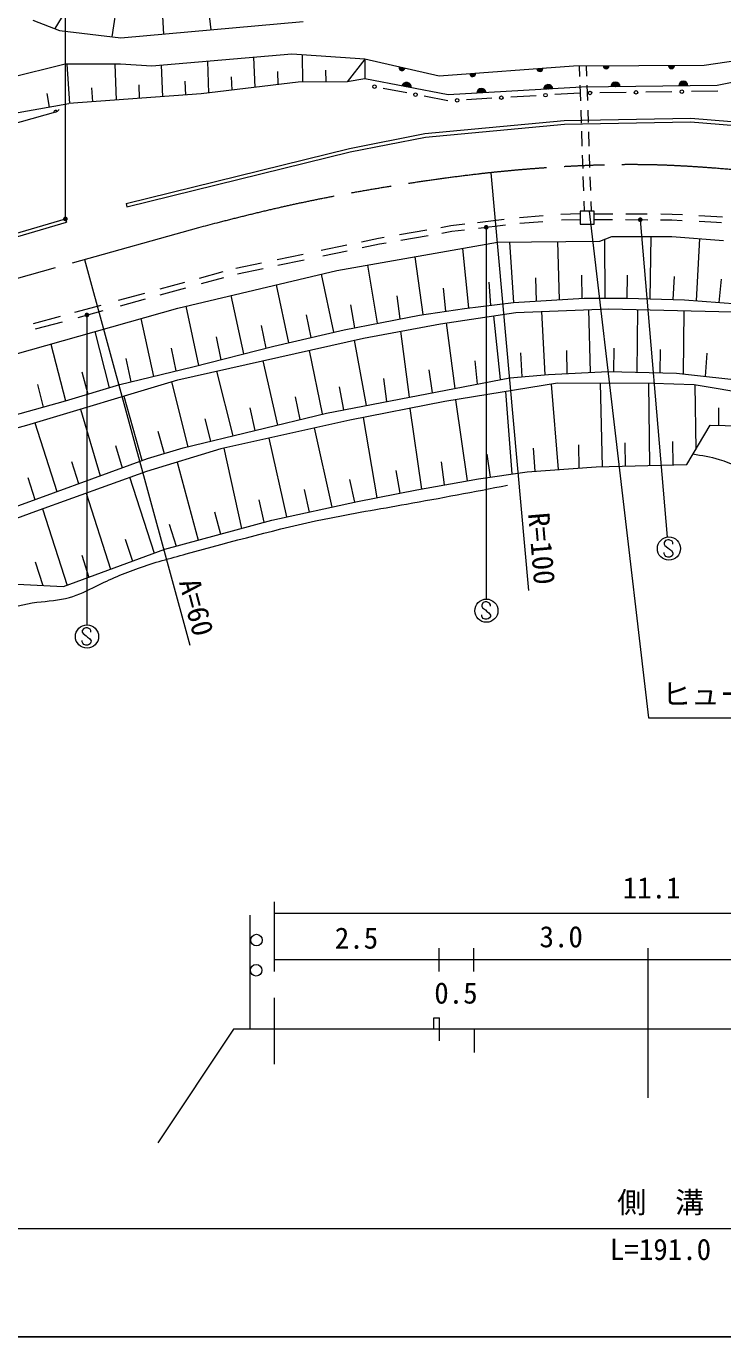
# Model space of a CAD drawing. Units: millimetres, scale not verified. Extents: x 40000 to 680000, y 20000 to 380000.
# Drawn here: x 207664 to 267755, y 205000 to 318088 of the extents above; entities that cross this region are included whole.
import ezdxf
from ezdxf.enums import TextEntityAlignment as Align

# ---------------------------------------------------------------- set-up
doc = ezdxf.new("R2010")
doc.units = ezdxf.units.MM
doc.header["$LTSCALE"] = 1000
doc.linetypes.add('CHAIN', pattern=[18.5, 12, -1.5, 3.5, -1.5])
for name, color, linetype, lineweight in [('M-BGD', 7, 'Continuous', 13), ('M-BMK', 2, 'CHAIN', 13), ('M-STR-HTXT', 7, 'Continuous', 13), ('M-STR-STR3', 7, 'Continuous', 13), ('M-STR-STRC', 7, 'Continuous', 13), ('M-TTL-BAND', 7, 'Continuous', 25), ('M-TTL-TXT', 7, 'Continuous', 13)]:
    doc.layers.add(name, color=color, linetype=linetype, lineweight=lineweight)
doc.styles.add('ＭＳ ゴシック', font='')
doc.styles.get('ＭＳ ゴシック').set_extended_font_data('MS Gothic')

# ---------------------------------------------------------------- blocks, each defined once
blk = doc.blocks.new('filled_dot')
at = {"color": 0, "linetype": 'Continuous', "lineweight": -2, "const_width": 1.25}
blk.add_lwpolyline([(-0.625, 0, 1), (0.625, 0, 1)], format="xyb", close=True, dxfattribs=at)

msp = doc.modelspace()

# ---------------------------------------------------------------- linework, layer by layer
at = {"layer": 'M-BGD'}
for p, q in [((212090, 321073), (210121, 317879)), ((215531, 320411), (215060, 317167)), ((223283, 320472), (223582, 317779)), ((219375, 319969), (219505, 317408)), ((208245, 318623), (210548, 317710)), ((215831, 317074), (231560, 318504)), ((210548, 317710), (215831, 317074)), ((230567, 315684), (218492, 314652)), ((236882, 315247), (230567, 315684)), ((231468, 315622), (231505, 313265)), ((276111, 316187), (266155, 314691)), ((211025, 314810), (206179, 313619)), ((215791, 314810), (211025, 314810)), ((211173, 314810), (211391, 311419)), ((215298, 314810), (215419, 311712)), ((218492, 314652), (215791, 314810)), ((219304, 314721), (219411, 312002)), ((223294, 315062), (223401, 312324)), ((227284, 315403), (227385, 312808)), ((236882, 315247), (235343, 313299)), ((243277, 313778), (236882, 315247)), ((236882, 315247), (236882, 313540)), ((254874, 314652), (243277, 313778)), ((266155, 314691), (254874, 314652)), ((255379, 314653), (255409, 313759)), ((255980, 314655), (256009, 313766)), ((221360, 313345), (221407, 312147)), ((231123, 313261), (222758, 312246)), ((225348, 313728), (225393, 312566)), ((229333, 314191), (229377, 313050)), ((235343, 313299), (231123, 313261)), ((233489, 314282), (233505, 313282)), ((236882, 313540), (235343, 313299)), ((244059, 312154), (236882, 313540)), ((273674, 314253), (267280, 312981)), ((209449, 312296), (209630, 311109)), ((222758, 312246), (211350, 311416)), ((213308, 312768), (213386, 311564)), ((217370, 313016), (217415, 311857)), ((240490, 312334), (238470, 312724)), ((255574, 312822), (244059, 312154)), ((255456, 312314), (253279, 312188)), ((255433, 313000), (255478, 311639)), ((267280, 312981), (255574, 312822)), ((256033, 313009), (256077, 311686)), ((259415, 312370), (257153, 312338)), ((263374, 312425), (261112, 312394)), ((267333, 312481), (265071, 312449)), ((200530, 309488), (211350, 311416)), ((244026, 311651), (242005, 312041)), ((247836, 311872), (245658, 311746)), ((251646, 312093), (249469, 311967)), ((210198, 310678), (203599, 308826)), ((242054, 308819), (254085, 309943)), ((254085, 309943), (264991, 310139)), ((255504, 310845), (255540, 309734)), ((256104, 310846), (256139, 309786)), ((264991, 310139), (272962, 309503)), ((235550, 307547), (242054, 308819)), ((242097, 308521), (254102, 309644)), ((254102, 309644), (264981, 309839)), ((255564, 309018), (255606, 307728)), ((256165, 308986), (256206, 307729)), ((264981, 309839), (272926, 309205)), ((235614, 307254), (242097, 308521)), ((216281, 302803), (235550, 307547)), ((216353, 302512), (235614, 307254)), ((255630, 306973), (255668, 305811)), ((256229, 307012), (256266, 305892)), ((255691, 305111), (255732, 303869)), ((256292, 305080), (256331, 303915)), ((216281, 302803), (216353, 302512)), ((255451, 302116), (255451, 301019)), ((256651, 302116), (255451, 302116)), ((255761, 302984), (255789, 302116)), ((256362, 302956), (256389, 302116)), ((256651, 301019), (256651, 302116)), ((196131, 297071), (211047, 301461)), ((196215, 296783), (211132, 301173)), ((211047, 301461), (211132, 301173)), ((243437, 300732), (244305, 300884)), ((244305, 300884), (245510, 301026)), ((246587, 301152), (248892, 301424)), ((246674, 300659), (249018, 300935)), ((250206, 301578), (252266, 301752)), ((250256, 301081), (252236, 301247)), ((253795, 301880), (255451, 301916)), ((253848, 301383), (255451, 301416)), ((255451, 301019), (256651, 301019)), ((256651, 301910), (258258, 301903)), ((256651, 301410), (258245, 301403)), ((259361, 301398), (261277, 301389)), ((259381, 301898), (261218, 301889)), ((262393, 301384), (263362, 301379)), ((262425, 301884), (263377, 301879)), ((263362, 301379), (264247, 301333)), ((263377, 301879), (264292, 301831)), ((265692, 301757), (267255, 301674)), ((265727, 301254), (267221, 301175)), ((267221, 301175), (267656, 301138)), ((267255, 301674), (267720, 301634)), ((236601, 299488), (238057, 299793)), ((238057, 299793), (238544, 299878)), ((239855, 300107), (242213, 300519)), ((239978, 299621), (242332, 300032)), ((243507, 300237), (244377, 300389)), ((244377, 300389), (245477, 300518)), ((257156, 299548), (258172, 299954)), ((257562, 299710), (257592, 294610)), ((258172, 299954), (263350, 299954)), ((261561, 299954), (261469, 294556)), ((263350, 299954), (267818, 299599)), ((265761, 299763), (265451, 294401)), ((233107, 298755), (235317, 299219)), ((233249, 298274), (235360, 298716)), ((234463, 297010), (248323, 299447)), ((236658, 298989), (238151, 299302)), ((238151, 299302), (238722, 299402)), ((245309, 298917), (245817, 293777)), ((248323, 299447), (257156, 299548)), ((249367, 299459), (249700, 294255)), ((253492, 299506), (253642, 294485)), ((225759, 297214), (227966, 297677)), ((229305, 297958), (231547, 298428)), ((229365, 297460), (231656, 297940)), ((237110, 297475), (237943, 292452)), ((241198, 298194), (241868, 293201)), ((220756, 293761), (234463, 297010)), ((222622, 296354), (224643, 296908)), ((222783, 295880), (224705, 296407)), ((225877, 296728), (228096, 297193)), ((233109, 296689), (234177, 291684)), ((251585, 296368), (251645, 294368)), ((255580, 296601), (255592, 294598)), ((259504, 296611), (259469, 294611)), ((263569, 296498), (263453, 294501)), ((219223, 295422), (221345, 296004)), ((219228, 294905), (221446, 295513)), ((229216, 295766), (230282, 290772)), ((243638, 295485), (243835, 293492)), ((247583, 296010), (247711, 294010)), ((267618, 296250), (267426, 294259)), ((215636, 294438), (217883, 295054)), ((215794, 293963), (217941, 294552)), ((225323, 294843), (226397, 289808)), ((235651, 294045), (235978, 292071)), ((239633, 294818), (239899, 292832)), ((245472, 293734), (249688, 294254)), ((249688, 294254), (255793, 294610)), ((255793, 294610), (259516, 294610)), ((259516, 294610), (264444, 294473)), ((264444, 294473), (269016, 294145)), ((192377, 285739), (220756, 293761)), ((208284, 292433), (210623, 293065)), ((211858, 293402), (214119, 294022)), ((212146, 292963), (214305, 293555)), ((221430, 293920), (222518, 288819)), ((231812, 293185), (232229, 291228)), ((235096, 291900), (241584, 293159)), ((241584, 293159), (245472, 293734)), ((243391, 292420), (249907, 293378)), ((247970, 293093), (248541, 287590)), ((249907, 293378), (257928, 293707)), ((252104, 293468), (252414, 288014)), ((256179, 293635), (256302, 288223)), ((257928, 293707), (268605, 293433)), ((260396, 293643), (260336, 288240)), ((264395, 293541), (264334, 288084)), ((208460, 291963), (210789, 292592)), ((217566, 292859), (218631, 287867)), ((227919, 292260), (228337, 290302)), ((229018, 290476), (235096, 291900)), ((236766, 291161), (243391, 292420)), ((243887, 292493), (244643, 286840)), ((209784, 290659), (211051, 285765)), ((213593, 291736), (214811, 286886)), ((220750, 287574), (236766, 291161)), ((224040, 291271), (224458, 289314)), ((235955, 291006), (237002, 285369)), ((239949, 291766), (240709, 286083)), ((220158, 290297), (220575, 288341)), ((222037, 288697), (229018, 290476)), ((232064, 290108), (233201, 284637)), ((250303, 289903), (250420, 287839)), ((254259, 290116), (254304, 288116)), ((258358, 290294), (258336, 288294)), ((262357, 290187), (262335, 288187)), ((266379, 289870), (266246, 287873)), ((215740, 287164), (222037, 288697)), ((216258, 289405), (216687, 287394)), ((228066, 289212), (229329, 283676)), ((242410, 288447), (242676, 286461)), ((246363, 289208), (246570, 287211)), ((207719, 283659), (220750, 287574)), ((212467, 288274), (212969, 286337)), ((220187, 287405), (221611, 281796)), ((224081, 288320), (225498, 282743)), ((233558, 284706), (249387, 287753)), ((238476, 287689), (238741, 285704)), ((253507, 287294), (243787, 285701)), ((249387, 287753), (252711, 288030)), ((252711, 288030), (257855, 288307)), ((261780, 287272), (253507, 287294)), ((257181, 287284), (257348, 280073)), ((257855, 288307), (263751, 288149)), ((261350, 287288), (261440, 280188)), ((265287, 287140), (261780, 287272)), ((263751, 288149), (271982, 287239)), ((208624, 287160), (209125, 285223)), ((211059, 285767), (215740, 287164)), ((216078, 286171), (217638, 280645)), ((234673, 286957), (235038, 284991)), ((249002, 286556), (249560, 279451)), ((252964, 287205), (253543, 279826)), ((273185, 285838), (265287, 287140)), ((265352, 287129), (265422, 281576)), ((202600, 283386), (211059, 285767)), ((212341, 285048), (214050, 279300)), ((226941, 285153), (227386, 283203)), ((230853, 286106), (231260, 284146)), ((243787, 285701), (235589, 284106)), ((240769, 285114), (241764, 278148)), ((244704, 285852), (245703, 278864)), ((267377, 285159), (267396, 283658)), ((208398, 283863), (210302, 277932)), ((221212, 281699), (233558, 284706)), ((223062, 284208), (223555, 282269)), ((235589, 284106), (224445, 281627)), ((236722, 284327), (237919, 277404)), ((187323, 278102), (207719, 283659)), ((219013, 283136), (219557, 281211)), ((232509, 283421), (234018, 276592)), ((264648, 280279), (266677, 283676)), ((266677, 283676), (269258, 283610)), ((215361, 281908), (215932, 279988)), ((224445, 281627), (218038, 279663)), ((218125, 280789), (221212, 281699)), ((224700, 281684), (226231, 274753)), ((228604, 282552), (230109, 275741)), ((251391, 281680), (251548, 279686)), ((255304, 281955), (255350, 279954)), ((259301, 282129), (259347, 280129)), ((263414, 282245), (263439, 280245)), ((199487, 273982), (218125, 280789)), ((211570, 280524), (212182, 278618)), ((220676, 280472), (222488, 273734)), ((243450, 280487), (243733, 278506)), ((247394, 281164), (247677, 279184)), ((218038, 279663), (208465, 276227)), ((239542, 279758), (239883, 277787)), ((246690, 279043), (250882, 279639)), ((250882, 279639), (256838, 280058)), ((256838, 280058), (264648, 280279)), ((207810, 279151), (208422, 277245)), ((216574, 279214), (218700, 272614)), ((235539, 278978), (235971, 277025)), ((241351, 278073), (246690, 279043)), ((212829, 277793), (214945, 271226)), ((227731, 277234), (228163, 275279)), ((228865, 275470), (236255, 277080)), ((231632, 278120), (232064, 276167)), ((236255, 277080), (241351, 278073)), ((208465, 276227), (202034, 273821)), ((209062, 276441), (211190, 269837)), ((223898, 276191), (224417, 274260)), ((219621, 272955), (228865, 275470)), ((219991, 275128), (220605, 273222)), ((216209, 273825), (216822, 271920)), ((210893, 269728), (219621, 272955)), ((208438, 271858), (209094, 269821)), ((212453, 272437), (213067, 270531)), ((204095, 270080), (210893, 269728))]:
    msp.add_line(p, q, dxfattribs=at)
for centre in [(237712, 312870), (241248, 312187), (252462, 312140), (256304, 312326), (260263, 312382), (264222, 312437), (244842, 311698), (248652, 311919)]:
    msp.add_circle(centre, 150, dxfattribs=at)
for centre, radius, start, end in [((240079, 314513), 250, 167.05738, 347.05738), ((240079, 314513), 200, 167.05738, 347.05738), ((240079, 314513), 150, 167.05738, 347.05738), ((240079, 314513), 100, 167.05738, 347.05738), ((240079, 314513), 50, 167.05738, 347.05738), ((251975, 314433), 250, 184.30866, 4.30866), ((251975, 314433), 200, 184.30866, 4.30866), ((251975, 314433), 150, 184.30866, 4.30866), ((251975, 314433), 100, 184.30866, 4.30866), ((251975, 314433), 50, 184.30866, 4.30866), ((257695, 314662), 250, 180.20174, 0.20174), ((257695, 314662), 200, 180.20174, 0.20174), ((257695, 314662), 150, 180.20174, 0.20174), ((257695, 314662), 100, 180.20174, 0.20174), ((257695, 314662), 50, 180.20174, 0.20174), ((263335, 314681), 250, 180.20174, 0.20174), ((263335, 314681), 200, 180.20174, 0.20174), ((263335, 314681), 150, 180.20174, 0.20174), ((263335, 314681), 100, 180.20174, 0.20174), ((263335, 314681), 50, 180.20174, 0.20174), ((246176, 313996), 250, 184.30866, 4.30866), ((246176, 313996), 200, 184.30866, 4.30866), ((246176, 313996), 150, 184.30866, 4.30866), ((246176, 313996), 100, 184.30866, 4.30866), ((246176, 313996), 50, 184.30866, 4.30866), ((258501, 312861), 400, 0.77843, 180.77843), ((258501, 312861), 400, 0.77843, 180.77843), ((264354, 312941), 400, 0.77843, 180.77843), ((264354, 312941), 400, 0.77843, 180.77843), ((264354, 312941), 350, 0.77843, 180.77843), ((240470, 312847), 400, 349.06574, 169.06574), ((240470, 312847), 400, 349.06574, 169.06574), ((240470, 312847), 350, 349.06574, 169.06574), ((240470, 312847), 300, 349.06574, 169.06574), ((240470, 312847), 250, 349.06574, 169.06574), ((240470, 312847), 200, 349.06574, 169.06574), ((240470, 312847), 150, 349.06574, 169.06574), ((240470, 312847), 100, 349.06574, 169.06574), ((240470, 312847), 50, 349.06574, 169.06574), ((246938, 312321), 400, 3.32007, 183.32007), ((246938, 312321), 400, 3.32007, 183.32007), ((246938, 312321), 350, 3.32007, 183.32007), ((246938, 312321), 300, 3.32007, 183.32007), ((246938, 312321), 250, 3.32007, 183.32007), ((246938, 312321), 200, 3.32007, 183.32007), ((246938, 312321), 150, 3.32007, 183.32007), ((246938, 312321), 100, 3.32007, 183.32007), ((246938, 312321), 50, 3.32007, 183.32007), ((252695, 312655), 400, 3.32007, 183.32007), ((252695, 312655), 400, 3.32007, 183.32007), ((252695, 312655), 350, 3.32007, 183.32007), ((252695, 312655), 300, 3.32007, 183.32007), ((252695, 312655), 250, 3.32007, 183.32007), ((252695, 312655), 200, 3.32007, 183.32007), ((252695, 312655), 150, 3.32007, 183.32007), ((252695, 312655), 100, 3.32007, 183.32007), ((252695, 312655), 50, 3.32007, 183.32007), ((258501, 312861), 350, 0.77843, 180.77843), ((258501, 312861), 300, 0.77843, 180.77843), ((258501, 312861), 250, 0.77843, 180.77843), ((258501, 312861), 200, 0.77843, 180.77843), ((258501, 312861), 150, 0.77843, 180.77843), ((258501, 312861), 100, 0.77843, 180.77843), ((258501, 312861), 50, 0.77843, 180.77843), ((264354, 312941), 300, 0.77843, 180.77843), ((264354, 312941), 250, 0.77843, 180.77843), ((264354, 312941), 200, 0.77843, 180.77843), ((264354, 312941), 150, 0.77843, 180.77843), ((264354, 312941), 100, 0.77843, 180.77843), ((264354, 312941), 50, 0.77843, 180.77843), ((210198, 310678), 150, 15.67952, 195.67952), ((210063, 311160), 500, 285.67952, 330.67952)]:
    msp.add_arc(centre, radius, start, end, dxfattribs=at)
for points, knots in [([(265183, 281175), (265942, 281055), (266701, 280934), (267436, 280712), (267998, 280542), (268546, 280311), (269056, 280021), (270051, 279456), (270904, 278663), (271713, 277843), (272884, 276654), (273961, 275408), (275139, 274230), (276155, 273216), (277246, 272252), (278487, 271547), (279271, 271101), (280116, 270758), (280984, 270485), (282211, 270097), (283485, 269848), (284756, 269794), (287031, 269697), (289293, 270229), (291555, 270761)], [0, 0, 0, 0, 1, 1, 1, 2, 2, 2, 3, 3, 3, 4, 4, 4, 5, 5, 5, 6, 6, 6, 7, 7, 7, 8, 8, 8, 8]), ([(133392, 242795), (136428, 243283), (139463, 243770), (142468, 244405), (144451, 244823), (146421, 245306), (148407, 245735), (149566, 245985), (150730, 246216), (151905, 246354), (153323, 246520), (154756, 246549), (156186, 246573), (158431, 246609), (160670, 246632), (162909, 246773), (164188, 246854), (165466, 246973), (166726, 247205), (167797, 247402), (168855, 247680), (169882, 248045), (170917, 248412), (171921, 248868), (172885, 249393), (173756, 249868), (174595, 250399), (175405, 250971), (176440, 251703), (177429, 252502), (178357, 253364), (179104, 254058), (179811, 254793), (180546, 255502), (181217, 256149), (181912, 256774), (182658, 257334), (183409, 257897), (184212, 258394), (185051, 258810), (186821, 259689), (188748, 260206), (190625, 260846), (192264, 261406), (193866, 262060), (195435, 262781), (197546, 263750), (199599, 264839), (201670, 265911), (202884, 266540), (204103, 267162), (205386, 267616), (206420, 267983), (207496, 268239), (208593, 268380), (209535, 268501), (210493, 268536), (211393, 268787), (212194, 269011), (212949, 269407), (213709, 269780), (214902, 270365), (216108, 270894), (217348, 271332), (218696, 271809), (220085, 272179), (221471, 272554), (225432, 273624), (229376, 274729), (233382, 275557), (235737, 276044), (238113, 276435), (240483, 276855), (243391, 277370), (246289, 277927), (249187, 278484)], [0, 0, 0, 0, 1, 1, 1, 2, 2, 2, 3, 3, 3, 4, 4, 4, 5, 5, 5, 6, 6, 6, 7, 7, 7, 8, 8, 8, 9, 9, 9, 10, 10, 10, 11, 11, 11, 12, 12, 12, 13, 13, 13, 14, 14, 14, 15, 15, 15, 16, 16, 16, 17, 17, 17, 18, 18, 18, 19, 19, 19, 20, 20, 20, 21, 21, 21, 22, 22, 22, 23, 23, 23, 24, 24, 24, 25, 25, 25, 25])]:
    msp.add_open_spline(points, degree=3, knots=knots, dxfattribs=at)
at = {"layer": 'M-BMK'}
msp.add_line((193829, 292686), (222551, 300723), dxfattribs=at)
msp.add_open_spline([(222551, 300723), (224660, 301269), (226770, 301815), (228892, 302308), (230751, 302741), (232621, 303132), (234496, 303488), (236505, 303869), (238522, 304209), (240543, 304521), (242725, 304857), (244912, 305159), (247106, 305405), (249654, 305691), (252212, 305901), (254774, 306032), (257181, 306155), (259593, 306209), (262001, 306143), (264700, 306068), (267394, 305843), (270087, 305617)], degree=3, knots=[0, 0, 0, 0, 1, 1, 1, 2, 2, 2, 3, 3, 3, 4, 4, 4, 5, 5, 5, 6, 6, 6, 7, 7, 7, 7], dxfattribs=at)
at = {"layer": 'M-STR-HTXT'}
for p, q in [((229076, 236521), (229076, 242521)), ((226970, 231534), (226970, 241372)), ((289822, 241521), (229076, 241521)), ((289822, 237521), (229076, 237521)), ((243246, 238521), (243246, 236521)), ((246246, 238521), (246246, 236521)), ((261322, 225608), (261322, 238534)), ((229076, 228517), (229076, 234239)), ((242822, 232534), (243322, 232534)), ((242822, 231534), (242822, 232534)), ((243322, 231534), (243322, 232534)), ((225557, 231534), (219027, 221743)), ((229076, 231534), (225557, 231534)), ((279322, 231534), (229076, 231534)), ((243322, 230534), (243322, 231534)), ((246322, 231534), (246322, 229534))]:
    msp.add_line(p, q, dxfattribs=at)
for centre in [(227529, 239229), (227503, 236625)]:
    msp.add_circle(centre, 500, dxfattribs=at)
at = {"layer": 'M-STR-STR3'}
for p, q in [((256216, 302116), (261342, 258414)), ((261342, 258414), (283680, 258414)), ((181556, 214338), (343236, 214338))]:
    msp.add_line(p, q, dxfattribs=at)
at = {"layer": 'M-STR-STRC'}
for p, q in [((211047, 301461), (211047, 333835)), ((260639, 301392), (262966, 274006)), ((247346, 300738), (247346, 268655)), ((212902, 293170), (212902, 266426)), ((262827, 273713), (262703, 273529)), ((263019, 273779), (262827, 273713)), ((263140, 273776), (263019, 273779)), ((263391, 273658), (263140, 273776)), ((262703, 273529), (262706, 273397)), ((262706, 272549), (262703, 272670)), ((262706, 273397), (262769, 273268)), ((262745, 272447), (262706, 272549)), ((262769, 273268), (263024, 273087)), ((263024, 273087), (263154, 272955)), ((263154, 272955), (263333, 272839)), ((263333, 272839), (263459, 272639)), ((263454, 273526), (263391, 273658)), ((263454, 273397), (263454, 273526)), ((263459, 272639), (263454, 272528)), ((262830, 272336), (262745, 272447)), ((263017, 272275), (262830, 272336)), ((263151, 272275), (263017, 272275)), ((263251, 272304), (263151, 272275)), ((263393, 272397), (263251, 272304)), ((263454, 272528), (263393, 272397)), ((247079, 268352), (246955, 268168)), ((246955, 268168), (246958, 268036)), ((246958, 268036), (247021, 267907)), ((247271, 268418), (247079, 268352)), ((247392, 268415), (247271, 268418)), ((247643, 268297), (247392, 268415)), ((247706, 268165), (247643, 268297)), ((247706, 268036), (247706, 268165)), ((246958, 267188), (246955, 267309)), ((246997, 267086), (246958, 267188)), ((247082, 266975), (246997, 267086)), ((247021, 267907), (247276, 267726)), ((247269, 266914), (247082, 266975)), ((247403, 266914), (247269, 266914)), ((247276, 267726), (247406, 267594)), ((247503, 266943), (247403, 266914)), ((247406, 267594), (247585, 267478)), ((247645, 267036), (247503, 266943)), ((247585, 267478), (247711, 267278)), ((247706, 267167), (247645, 267036)), ((247711, 267278), (247706, 267167)), ((212626, 266123), (212502, 265939)), ((212502, 265939), (212505, 265807)), ((212505, 265807), (212568, 265678)), ((212818, 266189), (212626, 266123)), ((212939, 266187), (212818, 266189)), ((213189, 266068), (212939, 266187)), ((213252, 265936), (213189, 266068)), ((213252, 265807), (213252, 265936)), ((212505, 264959), (212502, 265081)), ((212544, 264857), (212505, 264959)), ((212628, 264746), (212544, 264857)), ((212568, 265678), (212823, 265497)), ((212815, 264686), (212628, 264746)), ((212950, 264686), (212815, 264686)), ((212823, 265497), (212952, 265365)), ((213050, 264715), (212950, 264686)), ((212952, 265365), (213131, 265249)), ((213192, 264807), (213050, 264715)), ((213131, 265249), (213258, 265049)), ((213252, 264938), (213192, 264807)), ((213258, 265049), (213252, 264938))]:
    msp.add_line(p, q, dxfattribs=at)
for centre in [(263111, 273016), (247363, 267655), (212909, 265426)]:
    msp.add_circle(centre, 1000, dxfattribs=at)
at = {"layer": 'M-TTL-BAND'}
msp.add_line((40000, 205000), (579000, 205000), dxfattribs=at)
at = {"layer": 'M-TTL-TXT'}
for p, q in [((247749, 305444), (250984, 269394)), ((212694, 297965), (221789, 264683))]:
    msp.add_line(p, q, dxfattribs=at)

# ---------------------------------------------------------------- block references
at = {"layer": 'M-STR-STRC', "xscale": 160, "yscale": 160}
for p, rotation in [((211047, 301461), 90), ((247346, 300738), 270), ((260639, 301392), 274.9), ((212902, 293170), 270)]:
    msp.add_blockref('filled_dot', p, dxfattribs=dict(at, rotation=rotation))

# ---------------------------------------------------------------- texts
at = {"layer": 'M-STR-HTXT', "style": 'ＭＳ ゴシック'}
for s, p in [('11.1', (259123, 242277)), ('2.5', (234285, 237940)), ('3.0', (251945, 238057)), ('0.5', (242867, 233200))]:
    msp.add_text(s, height=1833, dxfattribs=at).set_placement(p, align=Align.BOTTOM_LEFT)
at = {"layer": 'M-STR-STR3', "style": 'ＭＳ ゴシック'}
for s, p in [('ヒューム管 φ600', (262511, 258988)), ('側\u3000溝', (258646, 215134)), ('L=191.0', (258021, 211076))]:
    msp.add_text(s, height=1833, dxfattribs=at).set_placement(p, align=Align.BOTTOM_LEFT)
at = {"layer": 'M-TTL-TXT', "style": 'ＭＳ ゴシック'}
for s, rotation, p in [('R=100', 274.826, (251876, 276125)), ('A=60', 284.909, (221714, 270360))]:
    msp.add_text(s, height=1833, rotation=rotation, dxfattribs=at).set_placement(p, align=Align.MIDDLE_LEFT)

doc.saveas('drawing.dxf')
